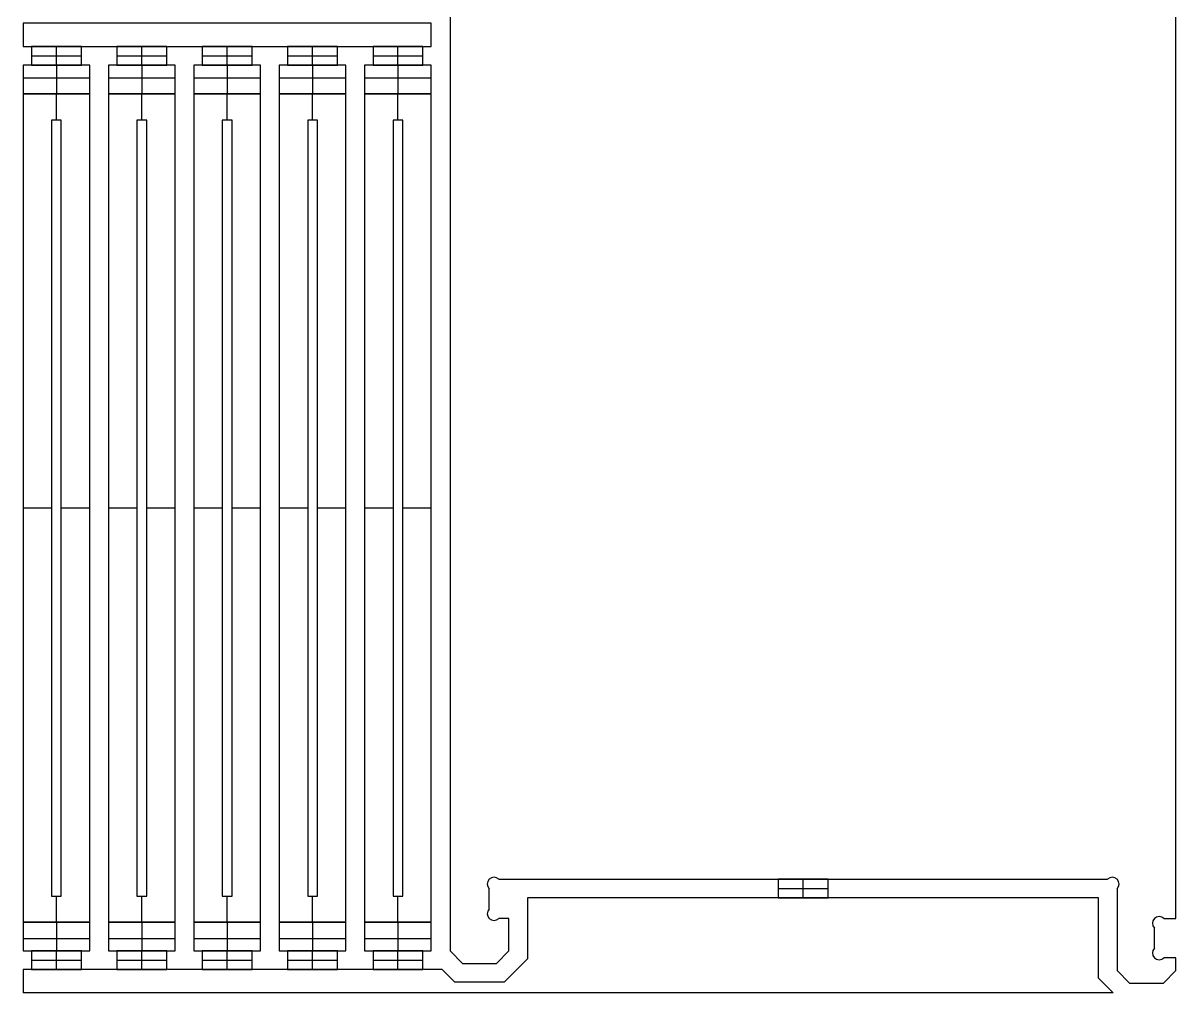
# Model space of a CAD drawing. Extents: x 0 to 96, y 0 to 48.
# Drawn here: x 24.15 to 47.29, y 0 to 19.45 of the extents above; entities that cross this region are included whole.
import ezdxf

# ---------------------------------------------------------------- set-up
doc = ezdxf.new("R2010")
doc.units = 0
doc.header["$MEASUREMENT"] = 0
doc.layers.add('3D_NESTING', color=18, linetype='CONTINUOUS')

msp = doc.modelspace()

# ---------------------------------------------------------------- linework, layer by layer
at = {"layer": '3D_NESTING'}
for p, q in [((32.722, 37.969), (32.722, 0.843)), ((32.722, 37.969, -0.738), (32.722, 0.843, -0.738)), ((32.722, 37.969, -0.369), (32.722, 0.843, -0.369)), ((47.289, 1.493), (47.289, 37.319)), ((47.289, 1.493, -0.738), (47.289, 37.319, -0.738)), ((47.289, 1.493, -0.369), (47.289, 37.319, -0.369)), ((24.154, 19.453), (24.154, 19.453, -0.738)), ((24.154, 19.453), (24.154, 18.983)), ((32.347, 19.453), (24.154, 19.453)), ((24.154, 19.453, -0.738), (24.154, 18.983, -0.738)), ((24.324, 19.453, -0.738), (24.154, 19.453, -0.738)), ((24.154, 19.453, -0.369), (24.154, 18.983, -0.369)), ((32.347, 19.453, -0.369), (24.154, 19.453, -0.369)), ((32.347, 18.983), (32.347, 19.453)), ((32.347, 18.983, -0.738), (32.347, 19.453, -0.738)), ((32.347, 18.983, -0.369), (32.347, 19.453, -0.369)), ((24.154, 19.218), (24.154, 19.218, -0.738)), ((32.347, 19.218), (32.347, 19.218, -0.738)), ((32.722, 19.406), (32.722, 19.406, -0.738)), ((47.289, 19.406), (47.289, 19.406, -0.738)), ((24.154, 18.983), (24.154, 18.983, -0.738)), ((24.154, 18.983), (32.347, 18.983)), ((24.154, 18.983, -0.738), (24.324, 18.983, -0.738)), ((24.154, 18.983, -0.369), (32.347, 18.983, -0.369)), ((25.324, 18.983, -0.738), (24.324, 18.983, -0.738)), ((24.324, 18.983, -0.738), (24.324, 18.983, -0.613)), ((24.324, 18.983, -0.738), (24.324, 18.608, -0.738)), ((24.324, 18.983, -0.613), (24.324, 18.608, -0.613)), ((25.324, 18.983, -0.613), (24.324, 18.983, -0.613)), ((24.324, 18.983, -0.675), (24.324, 18.608, -0.675)), ((24.824, 18.608, -0.738), (24.824, 18.983, -0.738)), ((24.824, 18.608, -0.613), (24.824, 18.983, -0.613)), ((25.324, 18.608, -0.738), (25.324, 18.983, -0.738)), ((25.324, 18.983, -0.738), (25.324, 18.983, -0.613)), ((25.324, 18.608, -0.613), (25.324, 18.983, -0.613)), ((25.324, 18.983, -0.738), (26.037, 18.983, -0.738)), ((25.324, 18.608, -0.675), (25.324, 18.983, -0.675)), ((27.037, 18.983, -0.738), (26.037, 18.983, -0.738)), ((26.037, 18.983, -0.738), (26.037, 18.983, -0.613)), ((26.037, 18.983, -0.738), (26.037, 18.608, -0.738)), ((26.037, 18.983, -0.613), (26.037, 18.608, -0.613)), ((27.037, 18.983, -0.613), (26.037, 18.983, -0.613)), ((26.037, 18.983, -0.675), (26.037, 18.608, -0.675)), ((26.537, 18.608, -0.738), (26.537, 18.983, -0.738)), ((26.537, 18.608, -0.613), (26.537, 18.983, -0.613)), ((27.037, 18.608, -0.738), (27.037, 18.983, -0.738)), ((27.037, 18.983, -0.738), (27.037, 18.983, -0.613)), ((27.037, 18.608, -0.613), (27.037, 18.983, -0.613)), ((27.037, 18.983, -0.738), (27.751, 18.983, -0.738)), ((27.037, 18.608, -0.675), (27.037, 18.983, -0.675)), ((28.751, 18.983, -0.738), (27.751, 18.983, -0.738)), ((27.751, 18.983, -0.738), (27.751, 18.983, -0.613)), ((27.751, 18.983, -0.738), (27.751, 18.608, -0.738)), ((27.751, 18.983, -0.613), (27.751, 18.608, -0.613)), ((28.751, 18.983, -0.613), (27.751, 18.983, -0.613)), ((27.751, 18.983, -0.675), (27.751, 18.608, -0.675)), ((28.251, 18.983), (28.251, 18.983, -0.613)), ((28.251, 18.608, -0.738), (28.251, 18.983, -0.738)), ((28.251, 18.608, -0.613), (28.251, 18.983, -0.613)), ((28.751, 18.608, -0.738), (28.751, 18.983, -0.738)), ((28.751, 18.983, -0.738), (28.751, 18.983, -0.613)), ((28.751, 18.608, -0.613), (28.751, 18.983, -0.613)), ((28.751, 18.983, -0.738), (29.464, 18.983, -0.738)), ((28.751, 18.608, -0.675), (28.751, 18.983, -0.675)), ((30.464, 18.983, -0.738), (29.464, 18.983, -0.738)), ((29.464, 18.983, -0.738), (29.464, 18.983, -0.613)), ((29.464, 18.983, -0.738), (29.464, 18.608, -0.738)), ((29.464, 18.983, -0.613), (29.464, 18.608, -0.613)), ((30.464, 18.983, -0.613), (29.464, 18.983, -0.613)), ((29.464, 18.983, -0.675), (29.464, 18.608, -0.675)), ((29.964, 18.608, -0.738), (29.964, 18.983, -0.738)), ((29.964, 18.608, -0.613), (29.964, 18.983, -0.613)), ((30.464, 18.608, -0.738), (30.464, 18.983, -0.738)), ((30.464, 18.983, -0.738), (30.464, 18.983, -0.613)), ((30.464, 18.608, -0.613), (30.464, 18.983, -0.613)), ((30.464, 18.983, -0.738), (31.178, 18.983, -0.738)), ((30.464, 18.608, -0.675), (30.464, 18.983, -0.675)), ((31.178, 18.983, -0.738), (31.178, 18.983, -0.613)), ((31.178, 18.983, -0.738), (31.178, 18.608, -0.738)), ((31.178, 18.983, -0.613), (31.178, 18.608, -0.613)), ((32.178, 18.983, -0.613), (31.178, 18.983, -0.613)), ((32.178, 18.983, -0.738), (31.178, 18.983, -0.738)), ((31.178, 18.983, -0.675), (31.178, 18.608, -0.675)), ((31.678, 18.608, -0.738), (31.678, 18.983, -0.738)), ((31.678, 18.608, -0.613), (31.678, 18.983, -0.613)), ((32.178, 18.608, -0.738), (32.178, 18.983, -0.738)), ((32.178, 18.983, -0.738), (32.178, 18.983, -0.613)), ((32.178, 18.608, -0.613), (32.178, 18.983, -0.613)), ((32.178, 18.983, -0.738), (32.347, 18.983, -0.738)), ((32.178, 18.608, -0.675), (32.178, 18.983, -0.675)), ((32.347, 18.983), (32.347, 18.983, -0.738)), ((24.324, 18.796, -0.738), (24.324, 18.796, -0.613)), ((24.324, 18.796, -0.738), (25.324, 18.796, -0.738)), ((24.324, 18.796, -0.613), (25.324, 18.796, -0.613)), ((25.324, 18.796, -0.738), (25.324, 18.796, -0.613)), ((26.037, 18.796, -0.738), (26.037, 18.796, -0.613)), ((26.037, 18.796, -0.738), (27.037, 18.796, -0.738)), ((26.037, 18.796, -0.613), (27.037, 18.796, -0.613)), ((27.037, 18.796, -0.738), (27.037, 18.796, -0.613)), ((27.751, 18.796, -0.738), (27.751, 18.796, -0.613)), ((27.751, 18.796, -0.738), (28.751, 18.796, -0.738)), ((27.751, 18.796, -0.613), (28.751, 18.796, -0.613)), ((28.751, 18.796, -0.738), (28.751, 18.796, -0.613)), ((29.464, 18.796, -0.738), (29.464, 18.796, -0.613)), ((29.464, 18.796, -0.738), (30.464, 18.796, -0.738)), ((29.464, 18.796, -0.613), (30.464, 18.796, -0.613)), ((30.464, 18.796, -0.738), (30.464, 18.796, -0.613)), ((31.178, 18.796, -0.738), (31.178, 18.796, -0.613)), ((31.178, 18.796, -0.738), (32.178, 18.796, -0.738)), ((31.178, 18.796, -0.613), (32.178, 18.796, -0.613)), ((32.178, 18.796, -0.738), (32.178, 18.796, -0.613)), ((24.154, 18.608, -0.738), (24.154, 0.843, -0.738)), ((25.493, 18.608, -0.394), (24.154, 18.608, -0.394)), ((24.154, 18.608, -0.394), (24.154, 18.032, -0.394)), ((24.154, 18.608, -0.394), (24.154, 18.608, -0.738)), ((24.324, 18.608, -0.738), (24.154, 18.608, -0.738)), ((24.324, 18.608, -0.738), (24.324, 18.608, -0.613)), ((24.324, 18.608, -0.613), (25.324, 18.608, -0.613)), ((24.324, 18.608, -0.738), (25.324, 18.608, -0.738)), ((24.824, 18.608, -0.394), (24.824, 18.032, -0.394)), ((24.824, 18.608, -0.394), (24.824, 18.608, -0.613)), ((25.493, 18.608, -0.738), (25.324, 18.608, -0.738)), ((25.324, 18.608, -0.738), (25.324, 18.608, -0.613)), ((25.493, 0.843, -0.738), (25.493, 18.608, -0.738)), ((25.493, 18.032, -0.394), (25.493, 18.608, -0.394)), ((25.493, 18.608, -0.394), (25.493, 18.608, -0.738)), ((25.868, 18.608, -0.738), (25.868, 0.843, -0.738)), ((27.207, 18.608, -0.394), (25.868, 18.608, -0.394)), ((25.868, 18.608, -0.394), (25.868, 18.032, -0.394)), ((25.868, 18.608, -0.394), (25.868, 18.608, -0.738)), ((26.037, 18.608, -0.738), (25.868, 18.608, -0.738)), ((26.037, 18.608, -0.738), (26.037, 18.608, -0.613)), ((26.037, 18.608, -0.613), (27.037, 18.608, -0.613)), ((26.037, 18.608, -0.738), (27.037, 18.608, -0.738)), ((26.537, 18.608, -0.394), (26.537, 18.032, -0.394)), ((26.537, 18.608, -0.394), (26.537, 18.608, -0.613)), ((27.207, 18.608, -0.738), (27.037, 18.608, -0.738)), ((27.037, 18.608, -0.738), (27.037, 18.608, -0.613)), ((27.207, 0.843, -0.738), (27.207, 18.608, -0.738)), ((27.207, 18.032, -0.394), (27.207, 18.608, -0.394)), ((27.207, 18.608, -0.394), (27.207, 18.608, -0.738)), ((27.582, 18.608, -0.738), (27.582, 0.843, -0.738)), ((28.92, 18.608, -0.394), (27.582, 18.608, -0.394)), ((27.582, 18.608, -0.394), (27.582, 18.032, -0.394)), ((27.582, 18.608, -0.394), (27.582, 18.608, -0.738)), ((27.751, 18.608, -0.738), (27.582, 18.608, -0.738)), ((27.751, 18.608, -0.738), (27.751, 18.608, -0.613)), ((27.751, 18.608, -0.613), (28.751, 18.608, -0.613)), ((27.751, 18.608, -0.738), (28.751, 18.608, -0.738)), ((28.251, 18.608, -0.394), (28.251, 18.032, -0.394)), ((28.251, 18.608, -0.394), (28.251, 18.608, -0.613)), ((28.92, 18.608, -0.738), (28.751, 18.608, -0.738)), ((28.751, 18.608, -0.738), (28.751, 18.608, -0.613)), ((28.92, 0.843, -0.738), (28.92, 18.608, -0.738)), ((28.92, 18.032, -0.394), (28.92, 18.608, -0.394)), ((28.92, 18.608, -0.394), (28.92, 18.608, -0.738)), ((29.295, 18.608, -0.738), (29.295, 0.843, -0.738)), ((30.634, 18.608, -0.394), (29.295, 18.608, -0.394)), ((29.295, 18.608, -0.394), (29.295, 18.032, -0.394)), ((29.295, 18.608, -0.394), (29.295, 18.608, -0.738)), ((29.464, 18.608, -0.738), (29.295, 18.608, -0.738)), ((29.464, 18.608, -0.738), (29.464, 18.608, -0.613)), ((29.464, 18.608, -0.613), (30.464, 18.608, -0.613)), ((29.464, 18.608, -0.738), (30.464, 18.608, -0.738)), ((29.964, 18.608, -0.394), (29.964, 18.032, -0.394)), ((29.964, 18.608, -0.394), (29.964, 18.608, -0.613)), ((30.634, 18.608, -0.738), (30.464, 18.608, -0.738)), ((30.464, 18.608, -0.738), (30.464, 18.608, -0.613)), ((30.634, 0.843, -0.738), (30.634, 18.608, -0.738)), ((30.634, 18.032, -0.394), (30.634, 18.608, -0.394)), ((30.634, 18.608, -0.394), (30.634, 18.608, -0.738)), ((31.009, 18.608, -0.738), (31.009, 0.843, -0.738)), ((32.347, 18.608, -0.394), (31.009, 18.608, -0.394)), ((31.009, 18.608, -0.394), (31.009, 18.032, -0.394)), ((31.009, 18.608, -0.394), (31.009, 18.608, -0.738)), ((31.178, 18.608, -0.738), (31.009, 18.608, -0.738)), ((31.178, 18.608, -0.738), (31.178, 18.608, -0.613)), ((31.178, 18.608, -0.613), (32.178, 18.608, -0.613)), ((31.178, 18.608, -0.738), (32.178, 18.608, -0.738)), ((31.678, 18.608, -0.394), (31.678, 18.032, -0.394)), ((31.678, 18.608, -0.394), (31.678, 18.608, -0.613)), ((32.347, 18.608, -0.738), (32.178, 18.608, -0.738)), ((32.178, 18.608, -0.738), (32.178, 18.608, -0.613)), ((32.347, 0.843, -0.738), (32.347, 18.608, -0.738)), ((32.347, 18.032, -0.394), (32.347, 18.608, -0.394)), ((32.347, 18.608, -0.394), (32.347, 18.608, -0.738)), ((24.154, 18.357, -0.394), (25.493, 18.357, -0.394)), ((25.868, 18.357, -0.394), (27.207, 18.357, -0.394)), ((27.582, 18.357, -0.394), (28.92, 18.357, -0.394)), ((29.295, 18.357, -0.394), (30.634, 18.357, -0.394)), ((31.009, 18.357, -0.394), (32.347, 18.357, -0.394)), ((24.154, 18.032, -0.394), (24.154, 18.032, -0.19)), ((25.493, 18.032, -0.394), (24.154, 18.032, -0.394)), ((24.154, 18.032, -0.19), (24.154, 1.419, -0.19)), ((24.154, 18.032, -0.19), (25.493, 18.032, -0.19)), ((24.154, 18.032, -0.369), (24.154, 1.419, -0.369)), ((25.493, 18.032, -0.197), (24.154, 18.032, -0.197)), ((24.824, 18.032, -0.19), (24.824, 18.032, -0.394)), ((24.824, 17.509, -0.19), (24.824, 18.032, -0.19)), ((25.493, 1.419, -0.19), (25.493, 18.032, -0.19)), ((25.493, 18.032, -0.19), (25.493, 18.032, -0.394)), ((25.493, 1.419, -0.369), (25.493, 18.032, -0.369)), ((25.868, 18.032, -0.394), (25.868, 18.032, -0.19)), ((27.207, 18.032, -0.394), (25.868, 18.032, -0.394)), ((25.868, 18.032, -0.19), (25.868, 1.419, -0.19)), ((25.868, 18.032, -0.19), (27.207, 18.032, -0.19)), ((25.868, 18.032, -0.369), (25.868, 1.419, -0.369)), ((27.207, 18.032, -0.197), (25.868, 18.032, -0.197)), ((26.537, 18.032, -0.19), (26.537, 18.032, -0.394)), ((26.537, 17.509, -0.19), (26.537, 18.032, -0.19)), ((27.207, 1.419, -0.19), (27.207, 18.032, -0.19)), ((27.207, 18.032, -0.19), (27.207, 18.032, -0.394)), ((27.207, 1.419, -0.369), (27.207, 18.032, -0.369)), ((27.582, 18.032, -0.394), (27.582, 18.032, -0.19)), ((28.92, 18.032, -0.394), (27.582, 18.032, -0.394)), ((27.582, 18.032, -0.19), (27.582, 1.419, -0.19)), ((27.582, 18.032, -0.19), (28.92, 18.032, -0.19)), ((27.582, 18.032, -0.369), (27.582, 1.419, -0.369)), ((28.92, 18.032, -0.197), (27.582, 18.032, -0.197)), ((28.251, 18.032, -0.19), (28.251, 18.032, -0.394)), ((28.251, 17.509, -0.19), (28.251, 18.032, -0.19)), ((28.92, 1.419, -0.19), (28.92, 18.032, -0.19)), ((28.92, 18.032, -0.19), (28.92, 18.032, -0.394)), ((28.92, 1.419, -0.369), (28.92, 18.032, -0.369)), ((29.295, 18.032, -0.394), (29.295, 18.032, -0.19)), ((30.634, 18.032, -0.394), (29.295, 18.032, -0.394)), ((29.295, 18.032, -0.19), (29.295, 1.419, -0.19)), ((29.295, 18.032, -0.19), (30.634, 18.032, -0.19)), ((29.295, 18.032, -0.369), (29.295, 1.419, -0.369)), ((30.634, 18.032, -0.197), (29.295, 18.032, -0.197)), ((29.964, 18.032, -0.19), (29.964, 18.032, -0.394)), ((29.964, 17.509, -0.19), (29.964, 18.032, -0.19)), ((30.634, 1.419, -0.19), (30.634, 18.032, -0.19)), ((30.634, 18.032, -0.19), (30.634, 18.032, -0.394)), ((30.634, 1.419, -0.369), (30.634, 18.032, -0.369)), ((31.009, 18.032, -0.394), (31.009, 18.032, -0.19)), ((32.347, 18.032, -0.394), (31.009, 18.032, -0.394)), ((31.009, 18.032, -0.19), (31.009, 1.419, -0.19)), ((31.009, 18.032, -0.19), (32.347, 18.032, -0.19)), ((31.009, 18.032, -0.369), (31.009, 1.419, -0.369)), ((32.347, 18.032, -0.197), (31.009, 18.032, -0.197)), ((31.678, 18.032, -0.19), (31.678, 18.032, -0.394)), ((31.678, 17.509, -0.19), (31.678, 18.032, -0.19)), ((32.347, 1.419, -0.19), (32.347, 18.032, -0.19)), ((32.347, 18.032, -0.19), (32.347, 18.032, -0.394)), ((32.347, 1.419, -0.369), (32.347, 18.032, -0.369)), ((24.725, 17.509), (24.725, 17.509, -0.19)), ((24.922, 17.509, -0.19), (24.725, 17.509, -0.19)), ((24.725, 17.509, -0.19), (24.725, 1.942, -0.19)), ((24.922, 17.509), (24.725, 17.509)), ((24.725, 17.509), (24.725, 1.942)), ((24.922, 17.509, -0.095), (24.725, 17.509, -0.095)), ((24.725, 17.509, -0.095), (24.725, 1.942, -0.095)), ((24.824, 17.509), (24.824, 17.509, -0.19)), ((24.922, 17.509), (24.922, 17.509, -0.19)), ((24.922, 1.942, -0.19), (24.922, 17.509, -0.19)), ((24.922, 1.942), (24.922, 17.509)), ((24.922, 1.942, -0.095), (24.922, 17.509, -0.095)), ((26.439, 17.509), (26.439, 17.509, -0.19)), ((26.636, 17.509, -0.19), (26.439, 17.509, -0.19)), ((26.439, 17.509, -0.19), (26.439, 1.942, -0.19)), ((26.636, 17.509), (26.439, 17.509)), ((26.439, 17.509), (26.439, 1.942)), ((26.636, 17.509, -0.095), (26.439, 17.509, -0.095)), ((26.439, 17.509, -0.095), (26.439, 1.942, -0.095)), ((26.537, 17.509), (26.537, 17.509, -0.19)), ((26.636, 17.509), (26.636, 17.509, -0.19)), ((26.636, 1.942, -0.19), (26.636, 17.509, -0.19)), ((26.636, 1.942), (26.636, 17.509)), ((26.636, 1.942, -0.095), (26.636, 17.509, -0.095)), ((28.152, 17.509), (28.152, 17.509, -0.19)), ((28.349, 17.509, -0.19), (28.152, 17.509, -0.19)), ((28.152, 17.509, -0.19), (28.152, 1.942, -0.19)), ((28.349, 17.509), (28.152, 17.509)), ((28.152, 17.509), (28.152, 1.942)), ((28.349, 17.509, -0.095), (28.152, 17.509, -0.095)), ((28.152, 17.509, -0.095), (28.152, 1.942, -0.095)), ((28.251, 17.509), (28.251, 17.509, -0.19)), ((28.349, 17.509), (28.349, 17.509, -0.19)), ((28.349, 1.942, -0.19), (28.349, 17.509, -0.19)), ((28.349, 1.942), (28.349, 17.509)), ((28.349, 1.942, -0.095), (28.349, 17.509, -0.095)), ((29.866, 17.509), (29.866, 17.509, -0.19)), ((30.063, 17.509, -0.19), (29.866, 17.509, -0.19)), ((29.866, 17.509, -0.19), (29.866, 1.942, -0.19)), ((30.063, 17.509), (29.866, 17.509)), ((29.866, 17.509), (29.866, 1.942)), ((30.063, 17.509, -0.095), (29.866, 17.509, -0.095)), ((29.866, 17.509, -0.095), (29.866, 1.942, -0.095)), ((29.964, 17.509), (29.964, 17.509, -0.19)), ((30.063, 17.509), (30.063, 17.509, -0.19)), ((30.063, 1.942, -0.19), (30.063, 17.509, -0.19)), ((30.063, 1.942), (30.063, 17.509)), ((30.063, 1.942, -0.095), (30.063, 17.509, -0.095)), ((31.58, 17.509), (31.58, 17.509, -0.19)), ((31.777, 17.509, -0.19), (31.58, 17.509, -0.19)), ((31.58, 17.509, -0.19), (31.58, 1.942, -0.19)), ((31.777, 17.509), (31.58, 17.509)), ((31.58, 17.509), (31.58, 1.942)), ((31.777, 17.509, -0.095), (31.58, 17.509, -0.095)), ((31.58, 17.509, -0.095), (31.58, 1.942, -0.095)), ((31.678, 17.509), (31.678, 17.509, -0.19)), ((31.777, 17.509), (31.777, 17.509, -0.19)), ((31.777, 1.942, -0.19), (31.777, 17.509, -0.19)), ((31.777, 1.942), (31.777, 17.509)), ((31.777, 1.942, -0.095), (31.777, 17.509, -0.095)), ((24.154, 9.725, -0.19), (24.154, 9.725, -0.738)), ((24.725, 9.725, -0.19), (24.154, 9.725, -0.19)), ((24.725, 9.726), (24.725, 9.726, -0.19)), ((24.922, 9.726), (24.922, 9.726, -0.19)), ((25.493, 9.725, -0.19), (24.922, 9.725, -0.19)), ((25.493, 9.725, -0.19), (25.493, 9.725, -0.738)), ((25.868, 9.725, -0.19), (25.868, 9.725, -0.738)), ((26.439, 9.725, -0.19), (25.868, 9.725, -0.19)), ((26.439, 9.726), (26.439, 9.726, -0.19)), ((26.636, 9.726), (26.636, 9.726, -0.19)), ((27.207, 9.725, -0.19), (26.636, 9.725, -0.19)), ((27.207, 9.725, -0.19), (27.207, 9.725, -0.738)), ((27.582, 9.725, -0.19), (27.582, 9.725, -0.738)), ((28.152, 9.725, -0.19), (27.582, 9.725, -0.19)), ((28.152, 9.726), (28.152, 9.726, -0.19)), ((28.349, 9.726), (28.349, 9.726, -0.19)), ((28.92, 9.725, -0.19), (28.349, 9.725, -0.19)), ((28.92, 9.725, -0.19), (28.92, 9.725, -0.738)), ((29.295, 9.725, -0.19), (29.295, 9.725, -0.738)), ((29.866, 9.725, -0.19), (29.295, 9.725, -0.19)), ((29.866, 9.726), (29.866, 9.726, -0.19)), ((30.063, 9.726), (30.063, 9.726, -0.19)), ((30.634, 9.725, -0.19), (30.063, 9.725, -0.19)), ((30.634, 9.725, -0.19), (30.634, 9.725, -0.738)), ((31.009, 9.725, -0.19), (31.009, 9.725, -0.738)), ((31.58, 9.725, -0.19), (31.009, 9.725, -0.19)), ((31.58, 9.726), (31.58, 9.726, -0.19)), ((31.777, 9.726), (31.777, 9.726, -0.19)), ((32.347, 9.725, -0.19), (31.777, 9.725, -0.19)), ((32.347, 9.725, -0.19), (32.347, 9.725, -0.738)), ((33.605, 2.319), (33.605, 2.319, -0.738)), ((46.013, 2.319), (46.013, 2.319, -0.738)), ((33.47, 2.184), (33.47, 2.184, -0.738)), ((33.51, 2.28), (33.51, 2.28, -0.738)), ((33.51, 2.089), (33.51, 2.089, -0.738)), ((33.51, 1.683), (33.51, 2.089)), ((33.51, 1.683, -0.738), (33.51, 2.089, -0.738)), ((33.51, 1.683, -0.369), (33.51, 2.089, -0.369)), ((33.701, 2.28), (33.701, 2.28, -0.738)), ((33.701, 2.28), (45.917, 2.28)), ((33.701, 2.28, -0.738), (39.309, 2.28, -0.738)), ((33.701, 2.28, -0.369), (45.917, 2.28, -0.369)), ((40.309, 2.28, -0.738), (39.309, 2.28, -0.738)), ((39.309, 2.28, -0.738), (39.309, 2.28, -0.613)), ((39.309, 2.28, -0.738), (39.309, 1.905, -0.738)), ((39.309, 2.28, -0.613), (39.309, 1.905, -0.613)), ((40.309, 2.28, -0.613), (39.309, 2.28, -0.613)), ((39.309, 2.28, -0.675), (39.309, 1.905, -0.675)), ((39.309, 2.092, -0.738), (39.309, 2.092, -0.613)), ((39.309, 2.092, -0.738), (40.309, 2.092, -0.738)), ((39.309, 2.092, -0.613), (40.309, 2.092, -0.613)), ((39.809, 2.28), (39.809, 2.28, -0.613)), ((39.809, 1.905, -0.738), (39.809, 2.28, -0.738)), ((39.809, 1.905, -0.613), (39.809, 2.28, -0.613)), ((40.309, 1.905, -0.738), (40.309, 2.28, -0.738)), ((40.309, 2.28, -0.738), (40.309, 2.28, -0.613)), ((40.309, 1.905, -0.613), (40.309, 2.28, -0.613)), ((40.309, 2.28, -0.738), (45.917, 2.28, -0.738)), ((40.309, 1.905, -0.675), (40.309, 2.28, -0.675)), ((40.309, 2.092, -0.738), (40.309, 2.092, -0.613)), ((45.917, 2.28), (45.917, 2.28, -0.738)), ((46.108, 2.28), (46.108, 2.28, -0.738)), ((46.108, 2.089), (46.108, 2.089, -0.738)), ((46.108, 2.089), (46.108, 0.449)), ((46.108, 2.089, -0.738), (46.108, 0.449, -0.738)), ((46.108, 2.089, -0.369), (46.108, 0.449, -0.369)), ((46.148, 2.184), (46.148, 2.184, -0.738)), ((24.725, 1.942, -0.19), (24.922, 1.942, -0.19)), ((24.725, 1.942), (24.725, 1.942, -0.19)), ((24.725, 1.942), (24.922, 1.942)), ((24.725, 1.942, -0.095), (24.922, 1.942, -0.095)), ((24.824, 1.942), (24.824, 1.942, -0.19)), ((24.824, 1.419, -0.19), (24.824, 1.942, -0.19)), ((24.922, 1.942), (24.922, 1.942, -0.19)), ((26.439, 1.942, -0.19), (26.636, 1.942, -0.19)), ((26.439, 1.942), (26.439, 1.942, -0.19)), ((26.439, 1.942), (26.636, 1.942)), ((26.439, 1.942, -0.095), (26.636, 1.942, -0.095)), ((26.537, 1.942), (26.537, 1.942, -0.19)), ((26.537, 1.419, -0.19), (26.537, 1.942, -0.19)), ((26.636, 1.942), (26.636, 1.942, -0.19)), ((28.152, 1.942, -0.19), (28.349, 1.942, -0.19)), ((28.152, 1.942), (28.152, 1.942, -0.19)), ((28.152, 1.942), (28.349, 1.942)), ((28.152, 1.942, -0.095), (28.349, 1.942, -0.095)), ((28.251, 1.942), (28.251, 1.942, -0.19)), ((28.251, 1.419, -0.19), (28.251, 1.942, -0.19)), ((28.349, 1.942), (28.349, 1.942, -0.19)), ((29.866, 1.942, -0.19), (30.063, 1.942, -0.19)), ((29.866, 1.942), (29.866, 1.942, -0.19)), ((29.866, 1.942), (30.063, 1.942)), ((29.866, 1.942, -0.095), (30.063, 1.942, -0.095)), ((29.964, 1.942), (29.964, 1.942, -0.19)), ((29.964, 1.419, -0.19), (29.964, 1.942, -0.19)), ((30.063, 1.942), (30.063, 1.942, -0.19)), ((31.58, 1.942, -0.19), (31.777, 1.942, -0.19)), ((31.58, 1.942), (31.58, 1.942, -0.19)), ((31.58, 1.942), (31.777, 1.942)), ((31.58, 1.942, -0.095), (31.777, 1.942, -0.095)), ((31.678, 1.942), (31.678, 1.942, -0.19)), ((31.678, 1.419, -0.19), (31.678, 1.942, -0.19)), ((31.777, 1.942), (31.777, 1.942, -0.19)), ((33.51, 1.886), (33.51, 1.886, -0.738)), ((34.278, 1.905), (34.278, 1.905, -0.738)), ((45.733, 1.905), (34.278, 1.905)), ((34.278, 1.905), (34.278, 0.687)), ((34.278, 1.905, -0.738), (34.278, 0.687, -0.738)), ((39.309, 1.905, -0.738), (34.278, 1.905, -0.738)), ((45.733, 1.905, -0.369), (34.278, 1.905, -0.369)), ((34.278, 1.905, -0.369), (34.278, 0.687, -0.369)), ((39.309, 1.905, -0.738), (39.309, 1.905, -0.613)), ((39.309, 1.905, -0.738), (40.309, 1.905, -0.738)), ((39.309, 1.905, -0.613), (40.309, 1.905, -0.613)), ((40.006, 1.905), (40.006, 1.905, -0.613)), ((45.733, 1.905, -0.738), (40.309, 1.905, -0.738)), ((40.309, 1.905, -0.738), (40.309, 1.905, -0.613)), ((45.733, 1.905), (45.733, 1.905, -0.738)), ((45.733, 0.294), (45.733, 1.905)), ((45.733, 0.294, -0.738), (45.733, 1.905, -0.738)), ((45.733, 0.294, -0.369), (45.733, 1.905, -0.369)), ((33.51, 1.683), (33.51, 1.683, -0.738)), ((24.154, 1.419, -0.394), (24.154, 0.843, -0.394)), ((24.154, 1.419, -0.394), (25.493, 1.419, -0.394)), ((25.493, 1.419, -0.19), (24.154, 1.419, -0.19)), ((24.154, 1.419, -0.19), (24.154, 1.419, -0.394)), ((24.154, 1.419, -0.197), (25.493, 1.419, -0.197)), ((24.824, 1.419, -0.394), (24.824, 0.843, -0.394)), ((24.824, 1.419, -0.19), (24.824, 1.419, -0.394)), ((25.493, 1.419, -0.394), (25.493, 1.419, -0.19)), ((25.493, 0.843, -0.394), (25.493, 1.419, -0.394)), ((25.868, 1.419, -0.394), (25.868, 0.843, -0.394)), ((25.868, 1.419, -0.394), (27.207, 1.419, -0.394)), ((27.207, 1.419, -0.19), (25.868, 1.419, -0.19)), ((25.868, 1.419, -0.19), (25.868, 1.419, -0.394)), ((25.868, 1.419, -0.197), (27.207, 1.419, -0.197)), ((26.537, 1.419, -0.394), (26.537, 0.843, -0.394)), ((26.537, 1.419, -0.19), (26.537, 1.419, -0.394)), ((27.207, 1.419, -0.394), (27.207, 1.419, -0.19)), ((27.207, 0.843, -0.394), (27.207, 1.419, -0.394)), ((27.582, 1.419, -0.394), (27.582, 0.843, -0.394)), ((27.582, 1.419, -0.394), (28.92, 1.419, -0.394)), ((28.92, 1.419, -0.19), (27.582, 1.419, -0.19)), ((27.582, 1.419, -0.19), (27.582, 1.419, -0.394)), ((27.582, 1.419, -0.197), (28.92, 1.419, -0.197)), ((28.251, 1.419, -0.394), (28.251, 0.843, -0.394)), ((28.251, 1.419, -0.19), (28.251, 1.419, -0.394)), ((28.92, 1.419, -0.394), (28.92, 1.419, -0.19)), ((28.92, 0.843, -0.394), (28.92, 1.419, -0.394)), ((29.295, 1.419, -0.394), (29.295, 0.843, -0.394)), ((29.295, 1.419, -0.394), (30.634, 1.419, -0.394)), ((30.634, 1.419, -0.19), (29.295, 1.419, -0.19)), ((29.295, 1.419, -0.19), (29.295, 1.419, -0.394)), ((29.295, 1.419, -0.197), (30.634, 1.419, -0.197)), ((29.964, 1.419, -0.394), (29.964, 0.843, -0.394)), ((29.964, 1.419, -0.19), (29.964, 1.419, -0.394)), ((30.634, 1.419, -0.394), (30.634, 1.419, -0.19)), ((30.634, 0.843, -0.394), (30.634, 1.419, -0.394)), ((31.009, 1.419, -0.394), (31.009, 0.843, -0.394)), ((31.009, 1.419, -0.394), (32.347, 1.419, -0.394)), ((32.347, 1.419, -0.19), (31.009, 1.419, -0.19)), ((31.009, 1.419, -0.19), (31.009, 1.419, -0.394)), ((31.009, 1.419, -0.197), (32.347, 1.419, -0.197)), ((31.678, 1.419, -0.394), (31.678, 0.843, -0.394)), ((31.678, 1.419, -0.19), (31.678, 1.419, -0.394)), ((32.347, 1.419, -0.394), (32.347, 1.419, -0.19)), ((32.347, 0.843, -0.394), (32.347, 1.419, -0.394)), ((33.47, 1.588), (33.47, 1.588, -0.738)), ((33.51, 1.493), (33.51, 1.493, -0.738)), ((33.605, 1.453), (33.605, 1.453, -0.738)), ((33.701, 1.493), (33.701, 1.493, -0.738)), ((33.903, 1.493), (33.701, 1.493)), ((33.903, 1.493, -0.738), (33.701, 1.493, -0.738)), ((33.903, 1.493, -0.369), (33.701, 1.493, -0.369)), ((33.802, 1.493), (33.802, 1.493, -0.738)), ((33.903, 1.493), (33.903, 1.493, -0.738)), ((33.903, 0.843), (33.903, 1.493)), ((33.903, 0.843, -0.738), (33.903, 1.493, -0.738)), ((33.903, 0.843, -0.369), (33.903, 1.493, -0.369)), ((46.817, 1.397), (46.817, 1.397, -0.738)), ((46.856, 1.493), (46.856, 1.493, -0.738)), ((46.952, 1.532), (46.952, 1.532, -0.738)), ((47.047, 1.493), (47.047, 1.493, -0.738)), ((47.047, 1.493), (47.289, 1.493)), ((47.047, 1.493, -0.738), (47.289, 1.493, -0.738)), ((47.047, 1.493, -0.369), (47.289, 1.493, -0.369)), ((47.168, 1.493), (47.168, 1.493, -0.738)), ((47.289, 1.493), (47.289, 1.493, -0.738)), ((33.903, 1.168), (33.903, 1.168, -0.738)), ((34.278, 1.296), (34.278, 1.296, -0.738)), ((46.108, 1.269), (46.108, 1.269, -0.738)), ((46.856, 1.302), (46.856, 1.302, -0.738)), ((46.856, 0.896), (46.856, 1.302)), ((46.856, 0.896, -0.738), (46.856, 1.302, -0.738)), ((46.856, 0.896, -0.369), (46.856, 1.302, -0.369)), ((24.154, 1.094, -0.394), (25.493, 1.094, -0.394)), ((25.868, 1.094, -0.394), (27.207, 1.094, -0.394)), ((27.582, 1.094, -0.394), (28.92, 1.094, -0.394)), ((29.295, 1.094, -0.394), (30.634, 1.094, -0.394)), ((31.009, 1.094, -0.394), (32.347, 1.094, -0.394)), ((45.733, 1.099), (45.733, 1.099, -0.738)), ((46.856, 1.099), (46.856, 1.099, -0.738)), ((24.154, 0.843, -0.738), (24.324, 0.843, -0.738)), ((24.154, 0.843, -0.394), (25.493, 0.843, -0.394)), ((24.154, 0.843, -0.394), (24.154, 0.843, -0.738)), ((24.324, 0.843, -0.738), (24.324, 0.843, -0.613)), ((24.324, 0.843, -0.738), (24.324, 0.468, -0.738)), ((24.324, 0.843, -0.613), (24.324, 0.468, -0.613)), ((25.324, 0.843, -0.613), (24.324, 0.843, -0.613)), ((25.324, 0.843, -0.738), (24.324, 0.843, -0.738)), ((24.324, 0.843, -0.675), (24.324, 0.468, -0.675)), ((24.824, 0.843, -0.394), (24.824, 0.843, -0.613)), ((24.824, 0.468, -0.738), (24.824, 0.843, -0.738)), ((24.824, 0.468, -0.613), (24.824, 0.843, -0.613)), ((25.324, 0.468, -0.738), (25.324, 0.843, -0.738)), ((25.324, 0.843, -0.738), (25.324, 0.843, -0.613)), ((25.324, 0.468, -0.613), (25.324, 0.843, -0.613)), ((25.324, 0.843, -0.738), (25.493, 0.843, -0.738)), ((25.324, 0.468, -0.675), (25.324, 0.843, -0.675)), ((25.493, 0.843, -0.394), (25.493, 0.843, -0.738)), ((25.868, 0.843, -0.738), (26.037, 0.843, -0.738)), ((25.868, 0.843, -0.394), (27.207, 0.843, -0.394)), ((25.868, 0.843, -0.394), (25.868, 0.843, -0.738)), ((26.037, 0.843, -0.738), (26.037, 0.843, -0.613)), ((26.037, 0.843, -0.738), (26.037, 0.468, -0.738)), ((26.037, 0.843, -0.613), (26.037, 0.468, -0.613)), ((27.037, 0.843, -0.613), (26.037, 0.843, -0.613)), ((27.037, 0.843, -0.738), (26.037, 0.843, -0.738)), ((26.037, 0.843, -0.675), (26.037, 0.468, -0.675)), ((26.537, 0.843, -0.394), (26.537, 0.843, -0.613)), ((26.537, 0.468, -0.738), (26.537, 0.843, -0.738)), ((26.537, 0.468, -0.613), (26.537, 0.843, -0.613)), ((27.037, 0.468, -0.738), (27.037, 0.843, -0.738)), ((27.037, 0.843, -0.738), (27.037, 0.843, -0.613)), ((27.037, 0.468, -0.613), (27.037, 0.843, -0.613)), ((27.037, 0.843, -0.738), (27.207, 0.843, -0.738)), ((27.037, 0.468, -0.675), (27.037, 0.843, -0.675)), ((27.207, 0.843, -0.394), (27.207, 0.843, -0.738)), ((27.582, 0.843, -0.738), (27.751, 0.843, -0.738)), ((27.582, 0.843, -0.394), (28.92, 0.843, -0.394)), ((27.582, 0.843, -0.394), (27.582, 0.843, -0.738)), ((27.751, 0.843, -0.738), (27.751, 0.843, -0.613)), ((27.751, 0.843, -0.738), (27.751, 0.468, -0.738)), ((27.751, 0.843, -0.613), (27.751, 0.468, -0.613)), ((28.751, 0.843, -0.613), (27.751, 0.843, -0.613)), ((28.751, 0.843, -0.738), (27.751, 0.843, -0.738)), ((27.751, 0.843, -0.675), (27.751, 0.468, -0.675)), ((28.251, 0.843, -0.394), (28.251, 0.843, -0.613)), ((28.251, 0.468, -0.738), (28.251, 0.843, -0.738)), ((28.251, 0.468, -0.613), (28.251, 0.843, -0.613)), ((28.751, 0.468, -0.738), (28.751, 0.843, -0.738)), ((28.751, 0.843, -0.738), (28.751, 0.843, -0.613)), ((28.751, 0.468, -0.613), (28.751, 0.843, -0.613)), ((28.751, 0.843, -0.738), (28.92, 0.843, -0.738)), ((28.751, 0.468, -0.675), (28.751, 0.843, -0.675)), ((28.92, 0.843, -0.394), (28.92, 0.843, -0.738)), ((29.295, 0.843, -0.738), (29.464, 0.843, -0.738)), ((29.295, 0.843, -0.394), (30.634, 0.843, -0.394)), ((29.295, 0.843, -0.394), (29.295, 0.843, -0.738)), ((29.464, 0.843, -0.738), (29.464, 0.843, -0.613)), ((29.464, 0.843, -0.738), (29.464, 0.468, -0.738)), ((29.464, 0.843, -0.613), (29.464, 0.468, -0.613)), ((30.464, 0.843, -0.613), (29.464, 0.843, -0.613)), ((30.464, 0.843, -0.738), (29.464, 0.843, -0.738)), ((29.464, 0.843, -0.675), (29.464, 0.468, -0.675)), ((29.964, 0.843, -0.394), (29.964, 0.843, -0.613)), ((29.964, 0.468, -0.738), (29.964, 0.843, -0.738)), ((29.964, 0.468, -0.613), (29.964, 0.843, -0.613)), ((30.464, 0.468, -0.738), (30.464, 0.843, -0.738)), ((30.464, 0.843, -0.738), (30.464, 0.843, -0.613)), ((30.464, 0.468, -0.613), (30.464, 0.843, -0.613)), ((30.464, 0.843, -0.738), (30.634, 0.843, -0.738)), ((30.464, 0.468, -0.675), (30.464, 0.843, -0.675)), ((30.634, 0.843, -0.394), (30.634, 0.843, -0.738)), ((31.009, 0.843, -0.738), (31.178, 0.843, -0.738)), ((31.009, 0.843, -0.394), (32.347, 0.843, -0.394)), ((31.009, 0.843, -0.394), (31.009, 0.843, -0.738)), ((31.178, 0.843, -0.738), (31.178, 0.843, -0.613)), ((31.178, 0.843, -0.738), (31.178, 0.468, -0.738)), ((31.178, 0.843, -0.613), (31.178, 0.468, -0.613)), ((32.178, 0.843, -0.613), (31.178, 0.843, -0.613)), ((32.178, 0.843, -0.738), (31.178, 0.843, -0.738)), ((31.178, 0.843, -0.675), (31.178, 0.468, -0.675)), ((31.678, 0.843, -0.394), (31.678, 0.843, -0.613)), ((31.678, 0.468, -0.738), (31.678, 0.843, -0.738)), ((31.678, 0.468, -0.613), (31.678, 0.843, -0.613)), ((32.178, 0.468, -0.738), (32.178, 0.843, -0.738)), ((32.178, 0.843, -0.738), (32.178, 0.843, -0.613)), ((32.178, 0.468, -0.613), (32.178, 0.843, -0.613)), ((32.178, 0.843, -0.738), (32.347, 0.843, -0.738)), ((32.178, 0.468, -0.675), (32.178, 0.843, -0.675)), ((32.347, 0.843, -0.394), (32.347, 0.843, -0.738)), ((32.722, 0.843), (32.722, 0.843, -0.738)), ((32.722, 0.843), (32.972, 0.593)), ((32.722, 0.843, -0.738), (32.972, 0.593, -0.738)), ((32.722, 0.843, -0.369), (32.972, 0.593, -0.369)), ((32.847, 0.718), (32.847, 0.718, -0.738)), ((33.653, 0.593), (33.903, 0.843)), ((33.653, 0.593, -0.738), (33.903, 0.843, -0.738)), ((33.653, 0.593, -0.369), (33.903, 0.843, -0.369)), ((33.778, 0.718), (33.778, 0.718, -0.738)), ((33.903, 0.843), (33.903, 0.843, -0.738)), ((46.817, 0.801), (46.817, 0.801, -0.738)), ((46.856, 0.896), (46.856, 0.896, -0.738)), ((46.856, 0.705), (46.856, 0.705, -0.738)), ((47.047, 0.705), (47.047, 0.705, -0.738)), ((47.289, 0.705), (47.047, 0.705)), ((47.289, 0.705, -0.738), (47.047, 0.705, -0.738)), ((47.289, 0.705, -0.369), (47.047, 0.705, -0.369)), ((47.168, 0.705), (47.168, 0.705, -0.738)), ((47.289, 0.705), (47.289, 0.705, -0.738)), ((47.289, 0.449), (47.289, 0.705)), ((47.289, 0.449, -0.738), (47.289, 0.705, -0.738)), ((47.289, 0.449, -0.369), (47.289, 0.705, -0.369)), ((24.154, 0.468), (24.154, 0.468, -0.738)), ((32.567, 0.468), (24.154, 0.468)), ((24.154, 0.468), (24.154, 0)), ((24.154, 0.468, -0.738), (24.154, 0, -0.738)), ((24.324, 0.468, -0.738), (24.154, 0.468, -0.738)), ((32.567, 0.468, -0.369), (24.154, 0.468, -0.369)), ((24.154, 0.468, -0.369), (24.154, 0, -0.369)), ((24.324, 0.655, -0.738), (24.324, 0.655, -0.613)), ((24.324, 0.655, -0.738), (25.324, 0.655, -0.738)), ((24.324, 0.655, -0.613), (25.324, 0.655, -0.613)), ((24.324, 0.468, -0.738), (24.324, 0.468, -0.613)), ((24.324, 0.468, -0.738), (25.324, 0.468, -0.738)), ((24.324, 0.468, -0.613), (25.324, 0.468, -0.613)), ((25.324, 0.655, -0.738), (25.324, 0.655, -0.613)), ((25.324, 0.468, -0.738), (25.324, 0.468, -0.613)), ((26.037, 0.468, -0.738), (25.324, 0.468, -0.738)), ((26.037, 0.655, -0.738), (26.037, 0.655, -0.613)), ((26.037, 0.655, -0.738), (27.037, 0.655, -0.738)), ((26.037, 0.655, -0.613), (27.037, 0.655, -0.613)), ((26.037, 0.468, -0.738), (26.037, 0.468, -0.613)), ((26.037, 0.468, -0.738), (27.037, 0.468, -0.738)), ((26.037, 0.468, -0.613), (27.037, 0.468, -0.613)), ((27.037, 0.655, -0.738), (27.037, 0.655, -0.613)), ((27.037, 0.468, -0.738), (27.037, 0.468, -0.613)), ((27.751, 0.468, -0.738), (27.037, 0.468, -0.738)), ((27.751, 0.655, -0.738), (27.751, 0.655, -0.613)), ((27.751, 0.655, -0.738), (28.751, 0.655, -0.738)), ((27.751, 0.655, -0.613), (28.751, 0.655, -0.613)), ((27.751, 0.468, -0.738), (27.751, 0.468, -0.613)), ((27.751, 0.468, -0.738), (28.751, 0.468, -0.738)), ((27.751, 0.468, -0.613), (28.751, 0.468, -0.613)), ((28.361, 0.468), (28.361, 0.468, -0.613)), ((28.751, 0.655, -0.738), (28.751, 0.655, -0.613)), ((28.751, 0.468, -0.738), (28.751, 0.468, -0.613)), ((29.464, 0.468, -0.738), (28.751, 0.468, -0.738)), ((29.464, 0.655, -0.738), (29.464, 0.655, -0.613)), ((29.464, 0.655, -0.738), (30.464, 0.655, -0.738)), ((29.464, 0.655, -0.613), (30.464, 0.655, -0.613)), ((29.464, 0.468, -0.738), (29.464, 0.468, -0.613)), ((29.464, 0.468, -0.738), (30.464, 0.468, -0.738)), ((29.464, 0.468, -0.613), (30.464, 0.468, -0.613)), ((30.464, 0.655, -0.738), (30.464, 0.655, -0.613)), ((30.464, 0.468, -0.738), (30.464, 0.468, -0.613)), ((31.178, 0.468, -0.738), (30.464, 0.468, -0.738)), ((31.178, 0.655, -0.738), (31.178, 0.655, -0.613)), ((31.178, 0.655, -0.738), (32.178, 0.655, -0.738)), ((31.178, 0.655, -0.613), (32.178, 0.655, -0.613)), ((31.178, 0.468, -0.738), (31.178, 0.468, -0.613)), ((31.178, 0.468, -0.738), (32.178, 0.468, -0.738)), ((31.178, 0.468, -0.613), (32.178, 0.468, -0.613)), ((32.178, 0.655, -0.738), (32.178, 0.655, -0.613)), ((32.567, 0.468, -0.738), (32.178, 0.468, -0.738)), ((32.178, 0.468, -0.738), (32.178, 0.468, -0.613)), ((32.817, 0.218), (32.567, 0.468)), ((32.567, 0.468), (32.567, 0.468, -0.738)), ((32.817, 0.218, -0.738), (32.567, 0.468, -0.738)), ((32.817, 0.218, -0.369), (32.567, 0.468, -0.369)), ((32.972, 0.593), (32.972, 0.593, -0.738)), ((32.972, 0.593), (33.653, 0.593)), ((32.972, 0.593, -0.738), (33.653, 0.593, -0.738)), ((32.972, 0.593, -0.369), (33.653, 0.593, -0.369)), ((33.313, 0.593), (33.313, 0.593, -0.738)), ((33.653, 0.593), (33.653, 0.593, -0.738)), ((34.278, 0.687), (33.809, 0.218)), ((34.278, 0.687, -0.738), (33.809, 0.218, -0.738)), ((34.278, 0.687, -0.369), (33.809, 0.218, -0.369)), ((34.278, 0.687), (34.278, 0.687, -0.738)), ((46.952, 0.666), (46.952, 0.666, -0.738)), ((47.289, 0.577), (47.289, 0.577, -0.738)), ((24.154, 0.234), (24.154, 0.234, -0.738)), ((32.692, 0.343), (32.692, 0.343, -0.738)), ((34.044, 0.452), (34.044, 0.452, -0.738)), ((46.027, 0), (45.733, 0.294)), ((45.733, 0.294), (45.733, 0.294, -0.738)), ((46.027, 0, -0.738), (45.733, 0.294, -0.738)), ((46.027, 0, -0.369), (45.733, 0.294, -0.369)), ((46.108, 0.449), (46.108, 0.449, -0.738)), ((46.108, 0.449), (46.358, 0.199)), ((46.108, 0.449, -0.738), (46.358, 0.199, -0.738)), ((46.108, 0.449, -0.369), (46.358, 0.199, -0.369)), ((46.233, 0.324), (46.233, 0.324, -0.738)), ((47.039, 0.199), (47.289, 0.449)), ((47.039, 0.199, -0.738), (47.289, 0.449, -0.738)), ((47.039, 0.199, -0.369), (47.289, 0.449, -0.369)), ((47.164, 0.324), (47.164, 0.324, -0.738)), ((47.289, 0.449), (47.289, 0.449, -0.738)), ((24.154, 0), (24.154, 0, -0.738)), ((46.027, 0), (24.154, 0)), ((46.027, 0, -0.738), (24.154, 0, -0.738)), ((46.027, 0, -0.369), (24.154, 0, -0.369)), ((32.817, 0.218), (32.817, 0.218, -0.738)), ((33.809, 0.218), (32.817, 0.218)), ((33.809, 0.218, -0.738), (32.817, 0.218, -0.738)), ((33.809, 0.218, -0.369), (32.817, 0.218, -0.369)), ((33.313, 0.218), (33.313, 0.218, -0.738)), ((33.809, 0.218), (33.809, 0.218, -0.738)), ((45.88, 0.147), (45.88, 0.147, -0.738)), ((46.027, 0), (46.027, 0, -0.738)), ((46.358, 0.199), (46.358, 0.199, -0.738)), ((46.358, 0.199), (47.039, 0.199)), ((46.358, 0.199, -0.738), (47.039, 0.199, -0.738)), ((46.358, 0.199, -0.369), (47.039, 0.199, -0.369)), ((46.699, 0.199), (46.699, 0.199, -0.738)), ((47.039, 0.199), (47.039, 0.199, -0.738))]:
    msp.add_line(p, q, dxfattribs=at)
for centre, start, end in [((33.605, 2.184), 45, 225), ((33.605, 2.184, -0.738), 45, 225), ((33.605, 2.184, -0.369), 45, 225), ((46.013, 2.184), 315, 135), ((46.013, 2.184, -0.738), 315, 135), ((46.013, 2.184, -0.369), 315, 135), ((33.605, 1.588), 135, 315), ((33.605, 1.588, -0.738), 135, 315), ((33.605, 1.588, -0.369), 135, 315), ((46.952, 1.397), 45, 225), ((46.952, 1.397, -0.738), 45, 225), ((46.952, 1.397, -0.369), 45, 225), ((46.952, 0.801), 135, 315), ((46.952, 0.801, -0.738), 135, 315), ((46.952, 0.801, -0.369), 135, 315)]:
    msp.add_arc(centre, 0.135, start, end, dxfattribs=at)

doc.saveas('drawing.dxf')
